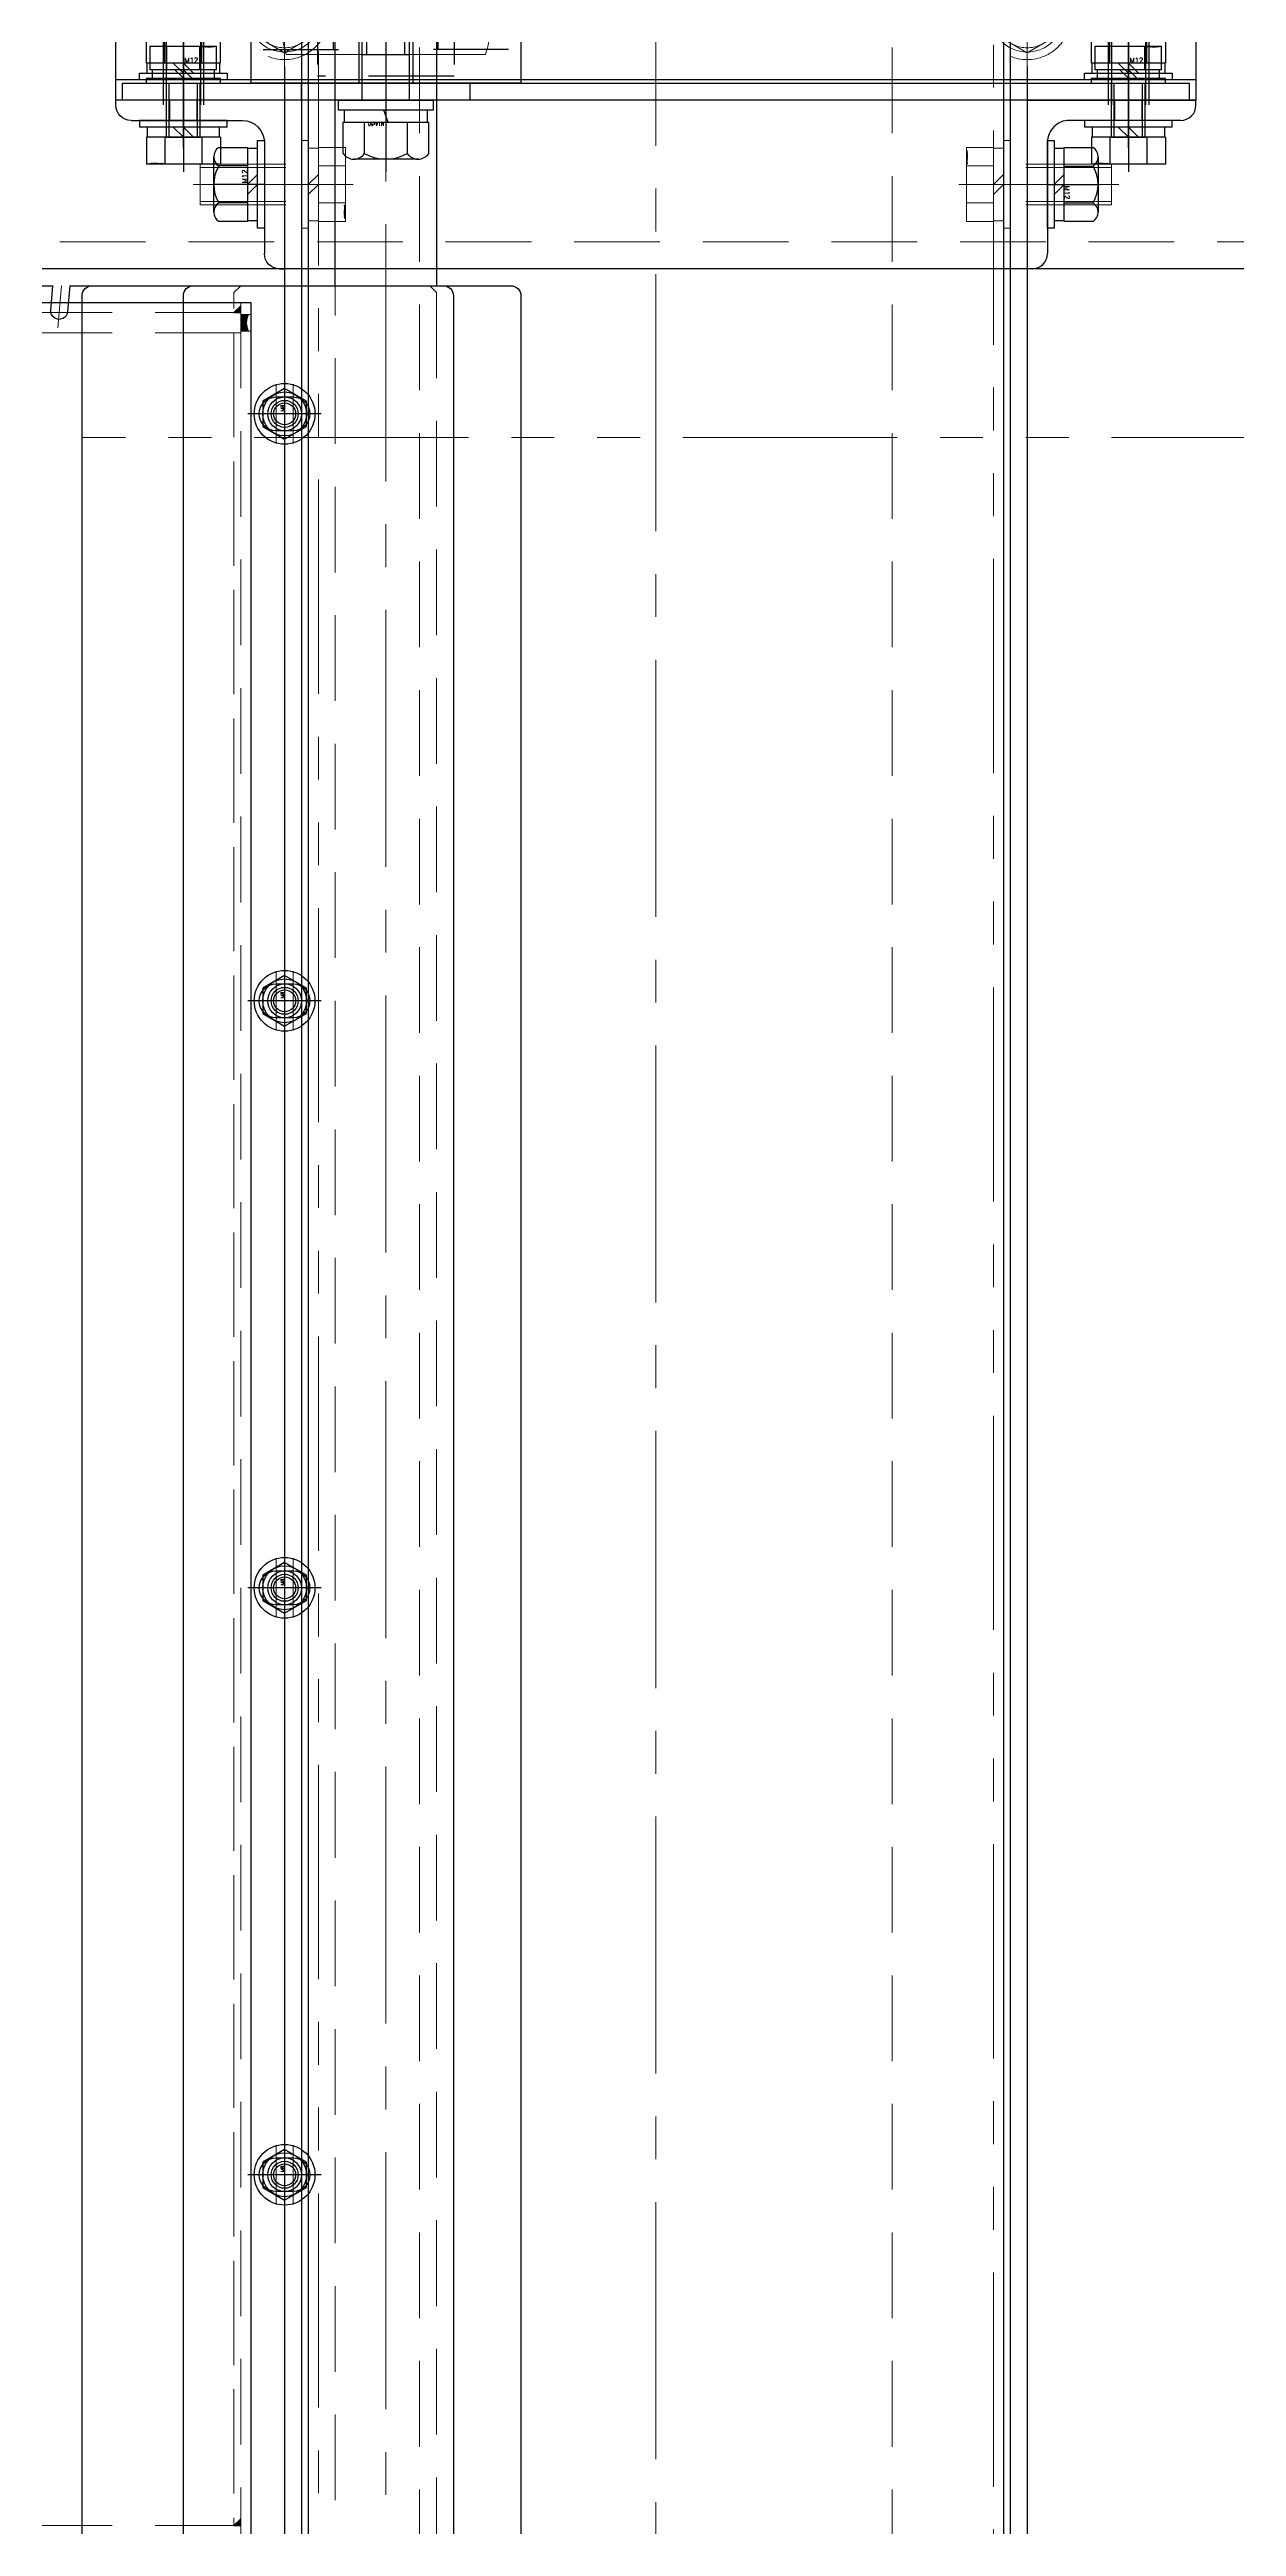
# Model space of a CAD drawing. Header units: millimetres. Extents: x -8731 to 85711, y -14522 to 31379.
# Drawn here: x 1114 to 1465, y 18548 to 19282 of the extents above; entities that cross this region are included whole.
import ezdxf
from ezdxf import colors
from ezdxf.entities.mleader import LeaderData, LeaderLine
from ezdxf.enums import TextEntityAlignment as Align
from ezdxf.math import Vec2, Vec3

# ---------------------------------------------------------------- set-up
doc = ezdxf.new("R2010")
doc.units = ezdxf.units.MM
doc.header["$LTSCALE"] = 4
doc.header["$PDMODE"] = 99
doc.header["$PDSIZE"] = 1
for name, pattern in [('CENTER2', [28.575, 19.05, -3.175, 3.175, -3.175]), ('HIDDEN', [9.525, 6.35, -3.175]), ('PHANTOM2', [31.75, 15.875, -3.175, 3.175, -3.175, 3.175, -3.175])]:
    doc.linetypes.add(name, pattern=pattern)
for name, color, linetype, lineweight in [('04_HIDDEN', 2, 'HIDDEN', 13), ('05_CENTER', 4, 'CENTER2', 13), ('06_PHANTOM', 2, 'PHANTOM2', 13), ('08_DIM', 3, 'Continuous', 13)]:
    doc.layers.add(name, color=color, linetype=linetype, lineweight=lineweight)
doc.layers.add('10_DRAFT', color=8, linetype='Continuous', lineweight=0, plot=False)
doc.styles.add('KANJI0', font='txt.shx', dxfattribs={"width": 0.9, "height": 30, "bigfont": 'bigfont'})
doc.styles.add('KSS_TXT', font='txt.shx', dxfattribs={"bigfont": 'extfont2.shx'})
doc.styles.add('KSS_TXT_L', font='txt.shx', dxfattribs={"height": 9, "bigfont": 'extfont2.shx'})
doc.styles.get("Standard").update_dxf_attribs({"font": 'txt.shx', "bigfont": 'extfont2.shx'})
doc.dimstyles.new('KSS_DIM', dxfattribs={"dimscale": 3, "dimtxt": 3, "dimasz": 2.5, "dimexe": 1.25, "dimexo": 0.625, "dimtad": 1, "dimdsep": 46, "dimtxsty": 'KSS_TXT', "dimblk": 'OPEN30', "dimcen": 0, "dimazin": 2, "dimtfac": 0.75, "dimtmove": 0, "dimatfit": 3, "dimldrblk": 'OPEN30', "dimfxl": 1, "dimtolj": 1, "dimarcsym": 0})

# ---------------------------------------------------------------- blocks, each defined once
blk = doc.blocks.new('AM_BALLOON1')
at = {"transparency": 16777216}
blk.add_circle((0, 0), 5, dxfattribs=at)
blk.add_attdef('B_NUMBER', text='', height=3, dxfattribs=at).set_placement((0, 0), align=Align.MIDDLE_CENTER)
blk = doc.blocks.new('_OPEN')
at = {"color": 0, "linetype": 'ByBlock'}
for p, q in [((-1, 0.167), (0, 0)), ((0, 0), (-1, -0.167)), ((0, 0), (-1, 0))]:
    blk.add_line(p, q, dxfattribs=at)
blk = doc.blocks.new('A$C3AA34862_1_1_1')
at = {"color": 0}
blk.add_lwpolyline([(0, 1100), (2500, 1100), (2500, 1000), (0, 1000)], close=True, dxfattribs=at)
at = {"layer": '04_HIDDEN'}
blk.add_line((0, 1008), (2500, 1008), dxfattribs=at)
at = {"layer": '05_CENTER'}
for p, q in [((600, 1086.19), (600, 1063.81)), ((820, 1086.19), (820, 1063.81))]:
    blk.add_line(p, q, dxfattribs=at)
blk = doc.blocks.new('A$C67F20274_1_1_1')
h = blk.add_hatch(color=3)
h.dxf.hatch_style = 1
h.paths.add_polyline_path([(0, -2), (0, 0), (-2, 0)])
at = {"color": 3}
blk.add_lwpolyline([(0, 0), (-2, 0), (-2, 0), (0, -2)], close=True, dxfattribs=at)
blk = doc.blocks.new('A$C715E4393_1_1_1')
h = blk.add_hatch(color=3)
h.dxf.hatch_style = 1
h.paths.add_polyline_path([(-981.5, 187), (-981.5, 189.21, -0.11176), (-984, 188.65), (-984, 187)])
h.paths.add_polyline_path([(-984, 187), (-984, 188.65, -0.111762), (-986.5, 189.21), (-986.5, 187)])
at = {"color": 0}
blk.add_lwpolyline([(-990, 190), (990, 190), (990, -190), (-990, -190)], close=True, dxfattribs=at)
at = {"color": 3}
blk.add_arc((-984, 194.45), 5.81, 244.49207, 295.50793, dxfattribs=at)
at = {"layer": '04_HIDDEN'}
for p, q in [((-990, 187), (990, 187)), ((-987, 187), (-987, -187)), ((-986.5, 190), (-986.5, 187)), ((-981.5, 190), (-981.5, 187)), ((-981, 187), (-981, -187)), ((-981, 185), (-331, 185)), ((-331, 187), (-331, -187))]:
    blk.add_line(p, q, dxfattribs=at)
for p in [(-987, 187), (-331, 187)]:
    blk.add_blockref('A$C67F20274_1_1_1', p)
blk = doc.blocks.new('A$C3A520BF7_1_1')
at = {"xscale": -1}
blk.add_blockref('A$C715E4393_1_1_1', (0, 0), dxfattribs=at)
blk = doc.blocks.new('A$C06C84DCF_1_1')
at = {"color": 0}
blk.add_line((-50, 19), (270, 19), dxfattribs=at)
blk.add_lwpolyline([(-50, 25), (270, 25), (270, -23), (268, -25), (-48, -25), (-50, -23)], close=True, dxfattribs=at)
for centre in [(0, 0), (220, 0)]:
    blk.add_circle(centre, 7, dxfattribs=at)
at = {"layer": '05_CENTER'}
for p, q in [((-30, 30.61), (-30, 13.51)), ((250, 30.61), (250, 13.51)), ((0, 11.19), (0, -11.19)), ((220, 11.19), (220, -11.19)), ((11.19, 0), (-11.19, 0)), ((208.81, 0), (231.19, 0))]:
    blk.add_line(p, q, dxfattribs=at)
blk = doc.blocks.new('A$C04945279_1_1')
at = {"color": 0}
for p, q in [((19, 12.5), (19, 45.5)), ((23.5, 50), (25, 50)), ((25, 0), (25, 50)), ((-25, 1.5), (-25, 0)), ((25, 0), (-25, 0)), ((-20.5, 6), (12.5, 6))]:
    blk.add_line(p, q, dxfattribs=at)
for centre, radius, start, end in [((23.5, 45.5), 4.5, 90, 180), ((12.5, 12.5), 6.5, 270, 0), ((-20.5, 1.5), 4.5, 90, 180)]:
    blk.add_arc(centre, radius, start, end, dxfattribs=at)
at = {"layer": '04_HIDDEN'}
for p, q in [((-10, 6), (-10, 0)), ((-9, 6), (-9, 0)), ((-1, 6), (-1, 0)), ((0, 6), (0, 0))]:
    blk.add_line(p, q, dxfattribs=at)
at = {"layer": '05_CENTER'}
for p, q in [((30.49, 25), (13.39, 25)), ((-5, 11.49), (-5, -5.61))]:
    blk.add_line(p, q, dxfattribs=at)
blk = doc.blocks.new('A$C1819430B_1_1')
at = {"color": 0, "linetype": 'CENTER2'}
blk.add_line((0, -32.11), (0, 15.28), dxfattribs=at)
at = {"color": 0}
for p, q in [((-10.97, 13), (10.97, 13)), ((-10.97, 5), (-10.97, 13)), ((-5.48, 5), (-5.48, 13)), ((5.48, 5), (5.48, 13)), ((10.97, 5), (10.97, 13)), ((-13, 2), (13, 2)), ((-13, 2), (-13, 0)), ((-13, 0), (13, 0)), ((-10.97, 5), (10.97, 5)), ((-10.75, 5), (-10.75, 2)), ((0, 2), (-3, 5)), ((0, 5), (3, 2)), ((10.75, 2), (10.75, 5)), ((13, 0), (13, 2))]:
    blk.add_line(p, q, dxfattribs=at)
at = {"color": 0, "linetype": 'HIDDEN'}
for p, q in [((-6, -30), (-6, 0)), ((-5.05, -30), (-5.05, 0)), ((5.05, -30), (5.05, 0)), ((6, -30), (6, 0)), ((-6, -30), (6, -30))]:
    blk.add_line(p, q, dxfattribs=at)
at = {"layer": '10_DRAFT', "style": 'KSS_TXT_L'}
blk.add_text('BT-M12x35L,SW,PW', height=0.3, dxfattribs=at).set_placement((6.07, 12.66))
blk = doc.blocks.new('M12Nza_1_1_1')
at = {"color": 0}
for p, q in [((-8.21, 15), (8.21, 15)), ((-10.95, 5), (-10.95, 13.53)), ((-5.47, 5), (-5.47, 13.53)), ((5.48, 5), (5.48, 13.53)), ((10.95, 13.53), (10.95, 5)), ((10.95, 5), (-10.95, 5)), ((-10.75, 2), (-10.75, 5)), ((0, 2), (-3, 5)), ((0, 5), (3, 2)), ((10.75, 5), (10.75, 2))]:
    blk.add_line(p, q, dxfattribs=at)
at = {"color": 0, "linetype": 'CENTER2'}
blk.add_line((0, 0), (0, 15), dxfattribs=at)
at = {"color": 0}
blk.add_lwpolyline([(-13, 2), (13, 2), (13, 0), (-13, 0)], close=True, dxfattribs=at)
for centre, radius, start, end in [((-8.21, 11.71), 3.29, 33.626, 146.374), ((0, 4.05), 10.95, 60, 120), ((8.21, 11.71), 3.29, 33.626, 146.374)]:
    blk.add_arc(centre, radius, start, end, dxfattribs=at)
at = {"layer": '10_DRAFT', "style": 'KSS_TXT'}
blk.add_text('M12', height=1.5, dxfattribs=at).set_placement((0.31, 5.09))
blk = doc.blocks.new('A$C05FE0EC2_2_1')
at = {"color": 0}
for p, q in [((-9.81, 11), (9.81, 11)), ((-9.81, 4), (-9.81, 11)), ((-4.91, 4), (-4.91, 11)), ((4.91, 4), (4.91, 11)), ((9.81, 4), (9.81, 11)), ((-11, 1.5), (11, 1.5)), ((-11, 1.5), (-11, 0)), ((-11, 0), (11, 0)), ((9.81, 4), (-9.81, 4)), ((-9.25, 4), (-9.25, 1.5)), ((0, 1.5), (-2.5, 4)), ((0, 4), (2.5, 1.5)), ((9.25, 1.5), (9.25, 4)), ((11, 0), (11, 1.5))]:
    blk.add_line(p, q, dxfattribs=at)
at = {"color": 0, "linetype": 'CENTER2'}
blk.add_line((0, -19), (0, 14), dxfattribs=at)
at = {"color": 0, "linetype": 'HIDDEN'}
for p, q in [((-5, -16), (-5, 0)), ((-4.19, -16), (-4.19, 0)), ((4.19, -16), (4.19, 0)), ((5, -16), (5, 0)), ((-5, -16), (5, -16))]:
    blk.add_line(p, q, dxfattribs=at)
at = {"layer": '10_DRAFT', "style": 'KSS_TXT_L'}
blk.add_text('BT-M10x20L,SW,PW', height=0.3, dxfattribs=at).set_placement((5.16, 10.66))
blk = doc.blocks.new('12b_1_1_1')
at = {"color": 0, "linetype": 'CENTER2'}
for p, q in [((0, -14.77), (0, 14.77)), ((14.77, 0), (-14.77, 0))]:
    blk.add_line(p, q, dxfattribs=at)
at = {"color": 0}
for p, q in [((-5.48, 9.48), (-10.95, 0)), ((5.48, 9.48), (-5.48, 9.48)), ((10.95, 0), (5.48, 9.48)), ((-10.95, 0), (-5.48, -9.48)), ((5.48, -9.48), (10.95, 0)), ((-5.48, -9.48), (5.48, -9.48))]:
    blk.add_line(p, q, dxfattribs=at)
for radius in [13, 10.75, 9.48, 6, 4.75]:
    blk.add_circle((0, 0), radius, dxfattribs=at)
at = {"layer": '10_DRAFT', "linetype": 'CENTER2', "style": 'KANJI0', "width": 0.82}
blk.add_text('Ｍ１２', height=1.5, dxfattribs=at).set_placement((0.31, 0.09))
blk = doc.blocks.new('A$C48213744_1_1_1')
at = {"color": 0}
blk.add_lwpolyline([(-992, 60), (992, 60, -0.414214), (995, 57), (995, -17, -0.414214), (992, -20), (-992, -20, -0.414214), (-995, -17), (-995, 57, -0.414214)], format="xyb", close=True, dxfattribs=at)
for centre in [(435, 30), (609, 30), (783, 30), (957, 30)]:
    blk.add_circle(centre, 5, dxfattribs=at)
at = {"layer": '05_CENTER'}
for p, q in [((435, 21.41), (435, 38.59)), ((609, 21.41), (609, 38.59)), ((783, 21.41), (783, 38.59)), ((957, 21.41), (957, 38.59)), ((426.41, 30), (443.59, 30)), ((600.41, 30), (617.59, 30)), ((774.41, 30), (791.59, 30)), ((948.41, 30), (965.59, 30))]:
    blk.add_line(p, q, dxfattribs=at)
blk = doc.blocks.new('A$C18510924_1_1_1')
at = {"color": 0}
blk.add_lwpolyline([(995, 15), (1118, 15), (1120, 13), (1120, -13), (1118, -15), (995, -15)], dxfattribs=at)
for centre in [(435, 30), (609, 30), (783, 30), (957, 30)]:
    blk.add_circle(centre, 5, dxfattribs=at)
at = {"layer": '04_HIDDEN'}
blk.add_lwpolyline([(993, -15), (-993, -15), (-995, -13), (-995, 43), (-993, 45), (993, 45), (995, 43), (995, -13)], close=True, dxfattribs=at)
blk.add_lwpolyline([(-995, 15), (995, 15)], dxfattribs=at)
at = {"layer": '05_CENTER'}
for p, q in [((435, 21.41), (435, 38.59)), ((609, 21.41), (609, 38.59)), ((783, 21.41), (783, 38.59)), ((957, 21.41), (957, 38.59)), ((426.41, 30), (443.59, 30)), ((600.41, 30), (617.59, 30)), ((774.41, 30), (791.59, 30)), ((948.41, 30), (965.59, 30)), ((1127.5, 0), (-1127.5, 0))]:
    blk.add_line(p, q, dxfattribs=at)
blk = doc.blocks.new('A$C03352C63_1_1_1')
at = {"color": 0}
for points in [[(-995, 138.63), (-995, 159, -0.414214), (-992, 162), (992, 162, -0.414214), (995, 159), (995, 138.63)], [(995, 133.62), (995, 3, -0.414214), (992, 0), (-992, 0, -0.414214), (-995, 3), (-995, 133.62)], [(995, 133.62), (987.27, 134.29, -1), (987.71, 139.27), (995, 138.63)]]:
    blk.add_lwpolyline(points, format="xyb", dxfattribs=at)
for points in [[(440, 72.5), (440, 67.5, -1), (430, 67.5), (430, 72.5, -1)], [(614, 72.5), (614, 67.5, -1), (604, 67.5), (604, 72.5, -1)], [(788, 72.5), (788, 67.5, -1), (778, 67.5), (778, 72.5, -1)], [(962, 72.5), (962, 67.5, -1), (952, 67.5), (952, 72.5, -1)]]:
    blk.add_lwpolyline(points, format="xyb", close=True, dxfattribs=at)
at = {"layer": '05_CENTER'}
for p, q in [((435, 59.14), (435, 80.86)), ((609, 59.14), (609, 80.86)), ((783, 59.14), (783, 80.86)), ((957, 59.14), (957, 80.86)), ((426.2, 72.5), (443.8, 72.5)), ((426.2, 70), (443.8, 70)), ((426.2, 67.5), (443.8, 67.5)), ((600.2, 72.5), (617.8, 72.5)), ((600.2, 70), (617.8, 70)), ((600.2, 67.5), (617.8, 67.5)), ((774.2, 72.5), (791.8, 72.5)), ((774.2, 70), (791.8, 70)), ((774.2, 67.5), (791.8, 67.5)), ((948.2, 72.5), (965.8, 72.5)), ((948.2, 70), (965.8, 70)), ((948.2, 67.5), (965.8, 67.5))]:
    blk.add_line(p, q, dxfattribs=at)
at = {"layer": '10_DRAFT'}
blk.add_line((982.54, 137.22), (995, 136.13), dxfattribs=at)
blk = doc.blocks.new('A$C5FB97435_1_1')
at = {"color": 0}
for points in [[(-992, 90), (992, 90, -0.414214), (995, 87), (995, -17, -0.414214), (992, -20), (-992, -20, -0.414214), (-995, -17), (-995, 87, -0.414214)], [(440, 32.5), (440, 27.5, -1), (430, 27.5), (430, 32.5, -1)], [(614, 32.5), (614, 27.5, -1), (604, 27.5), (604, 32.5, -1)], [(788, 32.5), (788, 27.5, -1), (778, 27.5), (778, 32.5, -1)], [(962, 32.5), (962, 27.5, -1), (952, 27.5), (952, 32.5, -1)]]:
    blk.add_lwpolyline(points, format="xyb", close=True, dxfattribs=at)
at = {"layer": '05_CENTER'}
for p, q in [((435, 19.14), (435, 40.86)), ((609, 19.14), (609, 40.86)), ((783, 19.14), (783, 40.86)), ((957, 19.14), (957, 40.86)), ((426.2, 32.5), (443.8, 32.5)), ((426.2, 30), (443.8, 30)), ((600.2, 32.5), (617.8, 32.5)), ((600.2, 30), (617.8, 30)), ((774.2, 32.5), (791.8, 32.5)), ((774.2, 30), (791.8, 30)), ((948.2, 32.5), (965.8, 32.5)), ((948.2, 30), (965.8, 30)), ((426.2, 27.5), (443.8, 27.5)), ((600.2, 27.5), (617.8, 27.5)), ((774.2, 27.5), (791.8, 27.5)), ((948.2, 27.5), (965.8, 27.5))]:
    blk.add_line(p, q, dxfattribs=at)
blk = doc.blocks.new('8b_1_1_1')
at = {"color": 0, "linetype": 'CENTER2'}
for p, q in [((0, -10.87), (0, 10.87)), ((10.87, 0), (-10.87, 0))]:
    blk.add_line(p, q, dxfattribs=at)
at = {"color": 0}
for p, q in [((-3.75, 6.49), (-7.5, 0)), ((-3.75, 6.49), (-7.5, 0)), ((-7.5, 0), (-3.75, -6.49)), ((-7.5, 0), (-3.75, -6.49)), ((3.75, 6.49), (-3.75, 6.49)), ((3.75, 6.49), (-3.75, 6.49)), ((7.5, 0), (3.75, 6.49)), ((7.5, 0), (3.75, 6.49)), ((3.75, -6.49), (7.5, 0)), ((3.75, -6.49), (7.5, 0)), ((-3.75, -6.49), (3.75, -6.49)), ((-3.75, -6.49), (3.75, -6.49))]:
    blk.add_line(p, q, dxfattribs=at)
for radius in [9, 6.5, 4, 3.25]:
    blk.add_circle((0, 0), radius, dxfattribs=at)
at = {"layer": '10_DRAFT', "style": 'KSS_TXT'}
blk.add_text('M8', height=1, dxfattribs=at).set_placement((0.76, 0.14))
blk = doc.blocks.new('A$C5C0A0571_1_1')
for name, p in [('A$C03352C63_1_1_1', (0, -40)), ('A$C5FB97435_1_1', (0, 0)), ('A$C48213744_1_1_1', (0, 0)), ('A$C18510924_1_1_1', (0, 0)), ('8b_1_1_1', (435, 30)), ('8b_1_1_1', (609, 30)), ('8b_1_1_1', (783, 30)), ('8b_1_1_1', (957, 30))]:
    blk.add_blockref(name, p)
blk = doc.blocks.new('A$C3A08256E_1_1')
at = {"color": 9}
for p, q in [((35, 0), (35, -5)), ((85, 0), (85, -5))]:
    blk.add_line(p, q, dxfattribs=at)
at = {"color": 0}
blk.add_lwpolyline([(-18, -5), (298, -5), (298, 0), (-18, 0)], close=True, dxfattribs=at)
at = {"layer": '05_CENTER'}
for p, q in [((0, -11.94), (0, 6.83)), ((60, -11.94), (60, 6.83)), ((280, -11.94), (280, 6.83))]:
    blk.add_line(p, q, dxfattribs=at)
at = {"layer": '10_DRAFT'}
blk.add_line((60, -5), (60, 0), dxfattribs=at)
blk = doc.blocks.new('MUCAFL206c_1_1')
at = {"color": 0}
for p, q in [((-29.23, 38.21), (-14, 40)), ((-14, 40), (0, 40)), ((0, 40), (0, -40)), ((-31, 36.22), (-31, -36.22)), ((-10, 36.32), (-10, 14.08)), ((-40.2, 20.25), (-31, 20.25)), ((-40.2, 20.25), (-40.2, -20.25)), ((-38.2, 20.5), (-37.33, 21)), ((-38.2, 20.25), (-38.2, 20.5)), ((-32.2, 20.5), (-38.2, 20.5)), ((-37.65, 20.25), (-37.65, 20.82)), ((-33.07, 21), (-37.33, 21)), ((-32.2, 20.5), (-33.07, 21)), ((-32.75, 20.25), (-32.75, 20.82)), ((-32.2, 20.25), (-32.2, 20.5)), ((-14, 15.5), (-14, -15.5)), ((-10, 15.5), (-14, 15.5)), ((-10, -36.32), (-10, -14.08)), ((-40.2, -20.25), (-31, -20.25)), ((-10, -15.5), (-14, -15.5)), ((-29.23, -38.21), (-14, -40)), ((-14, -40), (0, -40))]:
    blk.add_line(p, q, dxfattribs=at)
at = {"color": 0, "linetype": 'CENTER2'}
blk.add_line((-35.2, 24), (-35.2, 12), dxfattribs=at)
at = {"color": 0, "linetype": 'HIDDEN'}
for p, q in [((-40.2, 15), (-2.1, 15)), ((-31, 20.25), (-2.1, 20.25)), ((-2.1, 20.25), (-2.1, -20.25)), ((-14, 8), (0, 8)), ((-14, -8), (0, -8)), ((-40.2, -15), (-2.1, -15)), ((-31, -20.25), (-2.1, -20.25))]:
    blk.add_line(p, q, dxfattribs=at)
at = {"color": 0}
for centre, start, end in [((-29, 36.22), 96.70984, 180), ((-29, -36.22), 180, 263.29016)]:
    blk.add_arc(centre, 2, start, end, dxfattribs=at)
at = {"layer": '10_DRAFT'}
for p, q in [((-27.5, 29.51), (-27.5, -29.51)), ((-18, 31), (-18, -31)), ((-8.5, 29.51), (-8.5, -29.51)), ((-40.2, 0), (0, 0))]:
    blk.add_line(p, q, dxfattribs=at)
for start, end in [(72.15448, 107.84552), (252.15448, 287.84552)]:
    blk.add_arc((-18, 0), 31, start, end, dxfattribs=at)
blk = doc.blocks.new('A$C09CE55E7_1_1_1')
at = {"color": 0}
for p, q in [((-12.7, 15.8), (-12.7, 6.5)), ((-9.52, 17.5), (9.52, 17.5)), ((-6.35, 6.5), (-6.35, 15.8)), ((6.35, 15.8), (6.35, 6.5)), ((12.7, 15.8), (12.7, 6.5)), ((-14, 0), (-14, 3)), ((-14, 3), (14, 3)), ((14, 0), (-14, 0)), ((12.7, 6.5), (-12.7, 6.5)), ((-12.25, 3), (-12.25, 6.5)), ((-7, 0), (-7, -42.1)), ((-0.64, 6.5), (0.64, 3)), ((7, 0), (7, -42.1)), ((12.25, 6.5), (12.25, 3)), ((14, 3), (14, 0)), ((7, -13.5), (-7, -13.5)), ((-5.6, -13.5), (-5.6, -43.5)), ((5.6, -13.5), (5.6, -43.5)), ((-7, -42.1), (-5.6, -43.5)), ((7, -42.1), (-7, -42.1)), ((5.6, -43.5), (-5.6, -43.5)), ((7, -42.1), (5.6, -43.5))]:
    blk.add_line(p, q, dxfattribs=at)
at = {"color": 0, "linetype": 'CENTER2'}
blk.add_line((0, -46.09), (0, 21.25), dxfattribs=at)
at = {"color": 0}
for centre, radius, start, end in [((-9.52, 13.69), 3.81, 33.626, 146.374), ((0, 4.8), 12.7, 60, 120), ((9.52, 13.69), 3.81, 33.626, 146.374)]:
    blk.add_arc(centre, radius, start, end, dxfattribs=at)
at = {"layer": '10_DRAFT', "ltscale": 3, "style": 'KANJI0', "width": 0.82}
blk.add_text('M14x50', height=1, dxfattribs=at).set_placement((0.53, 6.6))
blk = doc.blocks.new('A$C3B5C3961_1_1')
for name, p, rotation in [('A$C06C84DCF_1_1', (-2150, 0), 270), ('A$C04945279_1_1', (-2125, 25), 270), ('A$C1819430B_1_1', (-2119, 30), 270), ('M12Nza_1_1_1', (-2131, 30), 90), ('A$C05FE0EC2_2_1', (-2130, 30), 90), ('A$C5C0A0571_1_1', (-1075, -190), 180), ('A$C09CE55E7_1_1_1', (-2125, -190), 270), ('A$C1819430B_1_1', (-2119, -250), 270), ('M12Nza_1_1_1', (-2131, -250), 90), ('A$C05FE0EC2_2_1', (-2130, -250), 90)]:
    blk.add_blockref(name, p, dxfattribs=dict(rotation=rotation))
at = {"xscale": -1, "rotation": 270}
for name, p in [('A$C3A08256E_1_1', (-2125, -250)), ('A$C04945279_1_1', (-2125, -245))]:
    blk.add_blockref(name, p, dxfattribs=at)
at = {"color": 4}
blk.add_blockref('MUCAFL206c_1_1', (-2130, -190), dxfattribs=at)
at = {"layer": '04_HIDDEN', "rotation": 180}
for p in [(-2150, 0), (-2150, -220)]:
    blk.add_blockref('12b_1_1_1', p, dxfattribs=at)
blk = doc.blocks.new('A$C649B1A8B_1_1')
at = {"color": 0}
blk.add_lwpolyline([(-245, 0), (2325, 0), (2325, 38), (2323, 40), (-243, 40), (-245, 38)], close=True, dxfattribs=at)
at = {"layer": '04_HIDDEN'}
blk.add_line((-245, 5), (2325, 5), dxfattribs=at)
at = {"layer": '05_CENTER'}
blk.add_line((2130, -7.53), (2130, 12.6), dxfattribs=at)
blk = doc.blocks.new('A$C5AD023EE_1_1')
at = {"color": 0}
for p, q in [((-3, 105), (-1260, 105)), ((-3, 103), (-1260, 103)), ((-3, -103), (-1260, -103)), ((-3, -105), (-1260, -105))]:
    blk.add_line(p, q, dxfattribs=at)
at = {"layer": '05_CENTER'}
blk.add_line((12, 0), (-1260.5, 0), dxfattribs=at)
blk = doc.blocks.new('A$C191155EC_1_1')
at = {"layer": '06_PHANTOM', "color": 6}
blk.add_lwpolyline([(-2680, 100), (27, 100), (27, -100), (-2680, -100)], close=True, dxfattribs=at)
blk = doc.blocks.new('A$C24A17EC2_1_1')
for p, q in [((-2085, 0), (30, 0)), ((-2085, -220), (30, -220))]:
    blk.add_line(p, q)
for name, p in [('M12Nza_1_1_1', (-2050, 6)), ('A$C191155EC_1_1', (360, -110))]:
    blk.add_blockref(name, p)
at = {"xscale": -1}
blk.add_blockref('A$C5AD023EE_1_1', (-2240, -110), dxfattribs=at)
at = {"rotation": 180}
blk.add_blockref('M12Nza_1_1_1', (-2050, -226), dxfattribs=at)
at = {"layer": '04_HIDDEN', "rotation": 180}
for name, p in [('A$C1819430B_1_1', (-2050, -5)), ('A$C649B1A8B_1_1', (80, 0))]:
    blk.add_blockref(name, p, dxfattribs=at)
at = {"layer": '04_HIDDEN', "xscale": -1}
blk.add_blockref('A$C649B1A8B_1_1', (80, -220), dxfattribs=at)
at = {"layer": '04_HIDDEN'}
blk.add_blockref('A$C1819430B_1_1', (-2050, -215), dxfattribs=at)
blk = doc.blocks.new('_Open30')
at = {"color": 0, "linetype": 'ByBlock', "lineweight": -2}
for p, q in [((-1, 0.268), (0, 0)), ((0, 0), (-1, -0.268)), ((0, 0), (-1, 0))]:
    blk.add_line(p, q, dxfattribs=at)
blk = doc.blocks.new('*D4362')
at = {"layer": '08_DIM', "color": 0, "lineweight": -2, "transparency": 16777216}
for p, q in [((748.09, 19229.85), (748.09, 19608.43)), ((2043.09, 19382.36), (2043.09, 19608.43)), ((2005.59, 19589.68), (785.59, 19589.68))]:
    blk.add_line(p, q, dxfattribs=at)
at = {"layer": 'Defpoints', "color": 0, "transparency": 16777216}
for p in [(748.09, 19589.68), (2043.09, 19372.99), (748.09, 19220.48)]:
    blk.add_point(p, dxfattribs=at)
at = {"layer": '08_DIM', "color": 0, "lineweight": -2, "transparency": 16777216, "xscale": 37.5, "yscale": 37.5, "zscale": 37.5, "rotation": 180}
blk.add_blockref('_Open30', (748.09, 19589.68), dxfattribs=at)
at = {"layer": '08_DIM', "color": 0, "lineweight": -2, "transparency": 16777216, "xscale": 37.5, "yscale": 37.5, "zscale": 37.5}
blk.add_blockref('_Open30', (2043.09, 19589.68), dxfattribs=at)
at = {"layer": '08_DIM', "color": 0, "transparency": 16777216, "insert": (1395.59, 19621.55), "char_height": 45, "attachment_point": 5, "style": 'KSS_TXT'}
blk.add_mtext('\\A1;1295', dxfattribs=at)

msp = doc.modelspace()

# ---------------------------------------------------------------- linework, layer by layer
at = {"layer": '06_PHANTOM', "color": 6}
msp.add_lwpolyline([(793.29684, 19167.47541), (2960.39684, 19167.47541), (2960.39684, 17267.47541), (793.29684, 17267.47541)], close=True, dxfattribs=at)

# ---------------------------------------------------------------- block references
at = {"xscale": -1, "rotation": 270}
msp.add_blockref('A$C3A520BF7_1_1', (983.29684, 18217.47541), dxfattribs=at)
at = {"rotation": 270}
for name, p in [('A$C24A17EC2_1_1', (1403.2968, 17192.47539)), ('A$C3B5C3961_1_1', (1403.29686, 17142.47541))]:
    msp.add_blockref(name, p, dxfattribs=at)
msp.add_blockref('A$C3AA34862_1_1_1', (583.29684, 18217.47541))

# ---------------------------------------------------------------- dimensions: what is measured, and where the dimension line sits
at = {"layer": '08_DIM'}
dim = msp.add_linear_dim(base=(748.09379, 19589.67887), p1=(2043.0938, 19372.98589), p2=(748.09379, 19220.47541), dimstyle='KSS_DIM', override={"dimscale": 15}, dxfattribs=at)
dim.commit()
dim.dimension.update_dxf_attribs({"geometry": '*D4362', "text_midpoint": (1395.5938, 19621.55387)})

# ---------------------------------------------------------------- leaders
ml = msp.add_multileader_block('Standard', dxfattribs=at)
ml.set_content('AM_BALLOON1', color=256, scale=15)
ml.set_attribute('B_NUMBER', 'AU', width=0)
ml.set_leader_properties(color=256, linetype='ByLayer', lineweight=-1)
ml.set_arrow_properties(name='OPEN')
ml.build(insert=Vec2(0, 0))
ml.multileader.update_dxf_attribs({"leader_type": 0, "has_dogleg": 0, "text_right_attachment_type": 6, "dogleg_length": 0, "arrow_head_size": 30, "scale": 15, "block_connection_type": 1})
ctx = ml.context
ctx.base_point, ctx.scale, ctx.char_height, ctx.arrow_head_size, ctx.landing_gap_size, ctx.plane_origin = Vec3(5844.83769, 21132.80583), 15, 60, 30, 30, Vec3(5844.83769, 21132.80583)
ctx.right_attachment, ctx.attachment_type = 6, 1
notes = []
notes.append((ctx, [(0, (0, 0, 0), (0, 0), (1, 0), 1, [])]))
ctx.block.insert = Vec3(5844.83769, 21132.80583)
for ctx, leaders in notes:
    for number, flags, end, landing, length, lines in leaders:
        leader = LeaderData()
        leader.index, (leader.has_last_leader_line, leader.has_dogleg_vector, leader.attachment_direction) = number, flags
        leader.last_leader_point, leader.dogleg_vector, leader.dogleg_length = Vec3(end), Vec3(landing), length
        for number, points, colour, breaks in lines:
            line = LeaderLine()
            line.index, line.vertices, line.color, line.breaks = number, Vec3.list(points), colors.encode_raw_color(colour), breaks
            leader.lines.append(line)
        ctx.leaders.append(leader)

doc.saveas('drawing.dxf')
